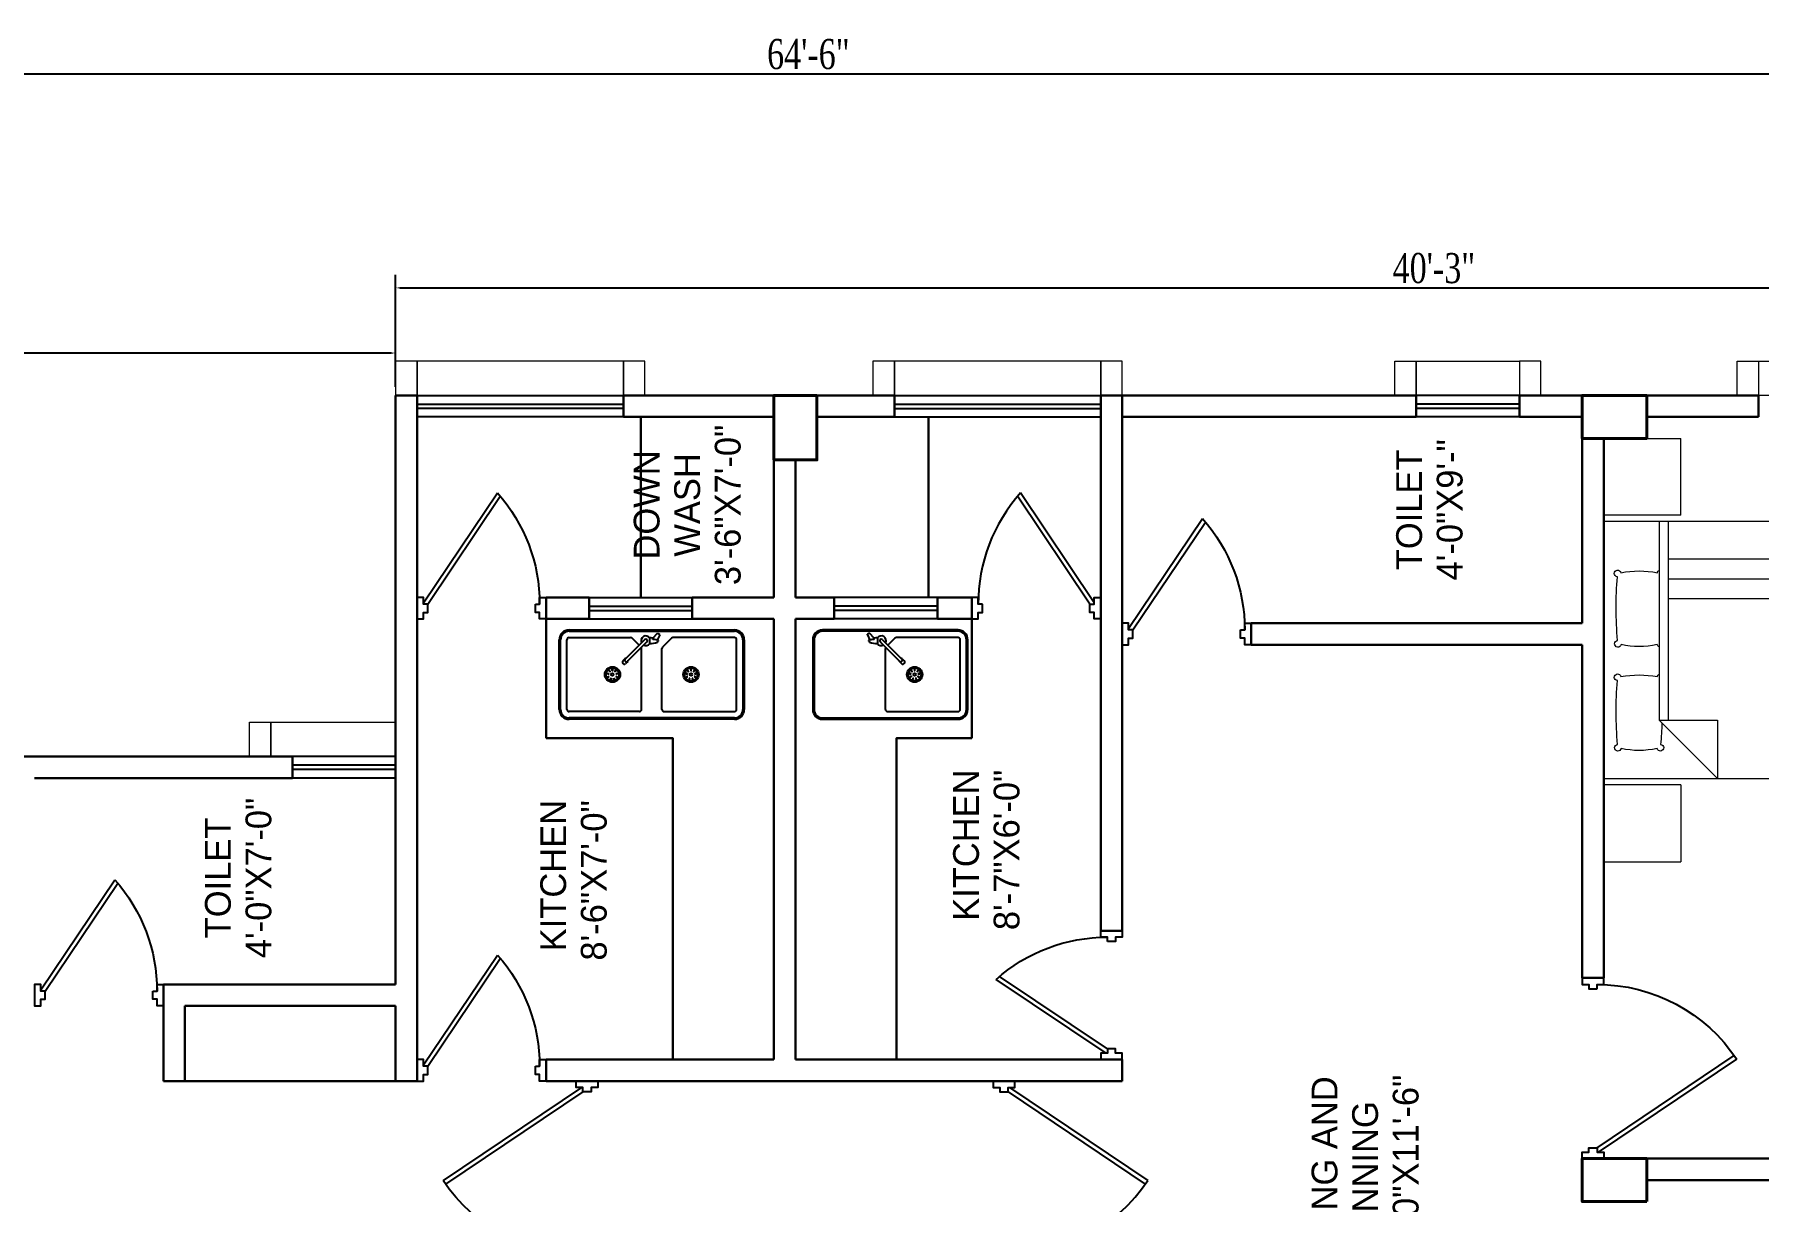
# Model space of a CAD drawing. Header units: inches. Extents: x -54558 to 35158, y -4190 to 41945.
# Drawn here: x -54245.9 to -53844.9, y 1937.3 to 2208.8 of the extents above; entities that cross this region are included whole.
import ezdxf

# ---------------------------------------------------------------- set-up
doc = ezdxf.new("R2010")
doc.units = ezdxf.units.IN
doc.header["$MEASUREMENT"] = 0
doc.layers.get('0').update_dxf_attribs({"true_color": 0xe4c8de})
doc.layers.add('A-ANNO-TEXT', color=7, linetype='Continuous')
doc.layers.add('door', color=34, linetype='Continuous')
for name, color, linetype, lineweight in [('A_WALL', 7, 'Continuous', 30), ('colum', 241, 'Continuous', 40), ('railing', 6, 'Continuous', 5), ('sanshade', 252, 'Continuous', 5), ('Wall-02', 7, 'Continuous', 30), ('windo', 140, 'Continuous', 25)]:
    doc.layers.add(name, color=color, linetype=linetype, lineweight=lineweight)
doc.layers.add('illustr-FURNITURE', color=7, linetype='Continuous', lineweight=0, true_color=0x000000)
doc.styles.add('LOGO', font='times.ttf', dxfattribs={"width": 0.75, "height": 7})
doc.styles.get("Standard").update_dxf_attribs({"font": 'ARIALN.TTF'})
doc.dimstyles.new('STANDARD$0', dxfattribs={"dimtxt": 2, "dimasz": 1, "dimexe": 3, "dimexo": 2, "dimgap": 1, "dimtad": 1, "dimtih": 1, "dimtoh": 1, "dimzin": 3, "dimdsep": 46, "dimlunit": 4, "dimtxsty": 'LOGO', "dimcen": 0.09, "dimdle": 6, "dimclrd": 256, "dimclre": 256, "dimclrt": 7, "dimadec": 0, "dimazin": 1, "dimtm": 1e-09, "dimtfac": 1, "dimtofl": 0, "dimtmove": 0, "dimatfit": 2, "dimfxl": 1, "dimtolj": 1, "dimtzin": 0, "dimlwd": -1, "dimlwe": -1, "dimarcsym": 0})

# ---------------------------------------------------------------- blocks, each defined once
blk = doc.blocks.new('tyer')
at = {"layer": 'sanshade'}
for points in [[(-25800.78782716161, -9018.320017396192), (-25792.78781758533, -9018.320017396192), (-25792.78781758533, -9023.320015936963), (-25800.78782716161, -9023.320015936963)], [(-25800.78782716161, -9018.320017396192), (-25792.78782716161, -9018.320017396192), (-25792.78782716161, -9100.32001739619), (-25800.78782716161, -9100.32001739619)], [(-25800.78782716161, -9095.32001739619), (-25792.78782716161, -9095.32001739619), (-25792.78782716161, -9100.32001739619), (-25800.78782716161, -9100.32001739619)]]:
    blk.add_lwpolyline(points, close=True, dxfattribs=at)
blk = doc.blocks.new('tw4')
at = {"layer": 'sanshade'}
for points in [[(-25480.78781758533, -8923.320015936963), (-25472.78780800904, -8923.320015936963), (-25472.78780800904, -8928.320014477733), (-25480.78781758533, -8928.320014477733)], [(-25480.78781758533, -8928.320015936963), (-25472.78780800904, -8928.320015936963), (-25472.78780800904, -8952.320017396192), (-25480.78781758533, -8952.320017396192)], [(-25480.78781758533, -8957.320015936963), (-25472.78780800904, -8957.320015936963), (-25472.78780800904, -8952.320017396192), (-25480.78781758533, -8952.320017396192)]]:
    blk.add_lwpolyline(points, close=True, dxfattribs=at)
blk = doc.blocks.new('*D588')
for p, q in [((-54161.85222918889, 2126.827934402252), (-54161.85222918889, 2152.846762829591)), ((-54160.85222918889, 2149.846762829591), (-53679.85222918889, 2149.846762829591)), ((-53678.85222918889, 1979.327934402267), (-53678.85222918889, 2152.846762829591))]:
    blk.add_line(p, q)
for points in [[(-54160.85222918889, 2150.013429496258), (-54160.85222918889, 2149.680096162925), (-54161.85222918889, 2149.846762829591)], [(-53679.85222918889, 2150.013429496258), (-53679.85222918889, 2149.680096162925), (-53678.85222918889, 2149.846762829591)]]:
    blk.add_solid(points)
at = {"color": 7, "insert": (-53920.35222918889, 2154.407325194407), "char_height": 7, "attachment_point": 5, "style": 'LOGO'}
blk.add_mtext('\\A1;40\'-3"', dxfattribs=at)
blk = doc.blocks.new('*D570')
for p, q in [((-54452.85222918889, 2042.827934402252), (-54452.85222918889, 2137.683938171278)), ((-54161.85222918889, 2126.827934402245), (-54161.85222918889, 2137.683938171278)), ((-54162.85222918889, 2134.683938171278), (-54451.85222918889, 2134.683938171278))]:
    blk.add_line(p, q)
for points in [[(-54451.85222918889, 2134.850604837945), (-54451.85222918889, 2134.517271504611), (-54452.85222918889, 2134.683938171278)], [(-54162.85222918889, 2134.850604837945), (-54162.85222918889, 2134.517271504611), (-54161.85222918889, 2134.683938171278)]]:
    blk.add_solid(points)
at = {"color": 7, "insert": (-54307.35222918889, 2139.244500536094), "char_height": 7, "attachment_point": 5, "style": 'LOGO'}
blk.add_mtext('\\A1;24\'-3"', dxfattribs=at)
blk = doc.blocks.new('ee')
at = {"layer": 'sanshade'}
for points in [[(-25480.78782716161, -8822.320015936963), (-25472.78781758532, -8822.320015936963), (-25472.78781758532, -8817.320017396192), (-25480.78782716161, -8817.320017396192)], [(-25472.78781758532, -8822.320015936963), (-25480.78781758532, -8822.320015936963), (-25480.78781758532, -8870.320015936963), (-25472.78781758532, -8870.320015936963)], [(-25480.78781758532, -8875.320014477733), (-25472.78780800904, -8875.320014477733), (-25472.78780800904, -8870.320015936963), (-25480.78781758532, -8870.320015936963)]]:
    blk.add_lwpolyline(points, close=True, dxfattribs=at)
blk = doc.blocks.new('ddf')
at = {"layer": 'sanshade'}
for points in [[(-25516.78781758534, -8672.320015936963), (-25508.78780800905, -8672.320015936963), (-25508.78780800905, -8677.320014477733), (-25516.78781758534, -8677.320014477733)], [(-25516.78781758534, -8677.320015936963), (-25508.78780800905, -8677.320015936963), (-25508.78780800905, -8706.320015936963), (-25516.78781758534, -8706.320015936963)]]:
    blk.add_lwpolyline(points, close=True, dxfattribs=at)
blk = doc.blocks.new('*D571')
for p, q in [((-54452.85222918889, 2042.827934402252), (-54452.85222918889, 2202.637990354844)), ((-53678.85222918889, 2042.827934402252), (-53678.85222918889, 2202.637990354844)), ((-54451.85222918889, 2199.637990354844), (-53679.85222918889, 2199.637990354844))]:
    blk.add_line(p, q)
for points in [[(-54451.85222918889, 2199.804657021511), (-54451.85222918889, 2199.471323688178), (-54452.85222918889, 2199.637990354844)], [(-53679.85222918889, 2199.804657021511), (-53679.85222918889, 2199.471323688178), (-53678.85222918889, 2199.637990354844)]]:
    blk.add_solid(points)
at = {"color": 7, "insert": (-54065.85222918889, 2204.19855271966), "char_height": 7, "attachment_point": 5, "style": 'LOGO'}
blk.add_mtext('\\A1;64\'-6"', dxfattribs=at)
blk = doc.blocks.new('jj')
at = {"layer": 'door'}
for p, q in [((11000.82511669495, 10306.38840453475), (11025.92003685569, 10323.24213097073)), ((11001.12975296467, 10305.38840453474), (11026.70471817187, 10322.56452880415))]:
    blk.add_line(p, q, dxfattribs=at)
for points in [[(11000.82511669491, 10331.38840453473), (11000.82511669491, 10332.38840453474), (11002.36511669491, 10332.38840453473), (11002.36511669491, 10333.88840453473), (10997.36511669491, 10333.88840453473), (10997.36511669492, 10332.38840453474), (10998.90511669491, 10332.38840453474), (10998.90511669491, 10331.38840453472)], [(11000.82511669495, 10306.38840453475), (11000.82511669495, 10305.38840453473), (11002.36511669495, 10305.38840453474), (11002.36511669495, 10303.88840453474), (10997.36511669495, 10303.88840453474), (10997.36511669496, 10305.38840453473), (10998.90511669495, 10305.38840453473), (10998.90511669496, 10306.38840453475)]]:
    blk.add_lwpolyline(points, close=True, dxfattribs=at)
blk.add_arc((11000.82511669473, 10293.38840453474), 39, 48.42655750354518, 90, dxfattribs=at)
blk = doc.blocks.new('A$C41DC471C')
at = {"ltscale": 1000}
for p, q in [((45.00001018320472, 409.9999912158382, -685.7122522353743), (805.0000101832047, 409.9999912158382, -685.7122522353743)), ((45.00001018320472, 403.9999912158382, -685.7122522353743), (805.0000101832047, 403.9999912158382, -685.7122522353743)), ((1.018320472212508e-05, 44.99999121583824, -685.7122522353743), (1.018320472212508e-05, 364.9999912158382, -685.7122522353743)), ((6.000010183204722, 44.99999121583824, -685.7122522353743), (6.000010183204722, 364.9999912158382, -685.7122522353743)), ((35.00001018320472, 44.99999121583824, -685.7122522353743), (35.00001018320472, 364.9999912158382, -685.7122522353743)), ((45.00001018320472, 374.9999912158382, -685.7122522353743), (327.7660899752882, 374.9999912158237, -685.7122522353743)), ((392.780609712594, 365.6798662434303, -685.7122522353743), (303.2943515574952, 276.1936080883315, -685.7122522353743)), ((402.680104649211, 355.7803713068279, -685.7122522353743), (313.1938464941122, 266.2941131517146, -685.7122522353743)), ((334.8371577871658, 372.0710590277013, -685.7122522353743), (367.0044801420081, 339.9037366728589, -685.7122522353743)), ((378.258687129397, 44.99999121585279, -685.7122522353743), (378.258687129397, 324.507394061744, -685.7122522353743)), ((414.3056006289189, 373.2984426620824, -685.7122522353743), (414.3056006289189, 348.0511803461704, -685.7122522353743)), ((429.5869595439945, 372.8976177416625, -685.7122522353743), (451.2142334195742, 395.6345964830252, -685.7122522353743)), ((429.5869595439945, 366.5798854099121, -685.7122522353743), (429.5869595439945, 372.8976177416625, -685.7122522353743)), ((461.4083663863785, 387.8780602650659, -685.7122522353743), (449.6108038033635, 363.7912416415784, -685.7122522353743)), ((451.2142334195742, 395.6345964830252, -685.7122522353743), (460.9371460377952, 390.1464269210701, -685.7122522353743)), ((461.4083663863785, 387.8780602650659, -685.7122522353743), (460.9371460377952, 390.1464269210701, -685.7122522353743)), ((471.7413332370124, 44.99999121585279, -685.7122522353743), (471.7413332370124, 324.507394061744, -685.7122522353743)), ((515.1628625792437, 372.0710590277013, -685.7122522353743), (474.6702654251494, 331.578461873607, -685.7122522353743)), ((805.0000101832047, 374.9999912158382, -685.7122522353743), (522.2339303911212, 374.9999912158237, -685.7122522353743)), ((815.0000101832047, 44.99999121583824, -685.7122522353743), (815.0000101832047, 364.9999912158382, -685.7122522353743)), ((844.0000101832047, 364.9999912158382, -685.7122522353743), (844.0000101832047, 44.99999121585279, -685.7122522353743)), ((850.0000101832047, 364.9999912158382, -685.7122522353743), (850.0000101832047, 44.99999121585279, -685.7122522353743)), ((301.8801379951547, 277.6078216507158, -685.7122522353743), (292.3290651705975, 268.0567488261586, -685.7122522353743)), ((314.6080600564819, 264.8798995893449, -685.7122522353743), (305.0569872319538, 255.3288267648022, -685.7122522353743)), ((368.258687129397, 34.99999121585279, -685.7122522353743), (45.00001018320472, 34.99999121583824, -685.7122522353743)), ((805.0000101832047, 5.999991215838236, -685.7122522353743), (45.00001018320472, 5.999991215838236, -685.7122522353743)), ((481.7413332370124, 34.99999121585279, -685.7122522353743), (805.0000101832047, 34.99999121583824, -685.7122522353743)), ((805.0000101832047, -8.784161764197052e-06, -685.7122522353743), (45.00001018320472, -8.784161764197052e-06, -685.7122522353743))]:
    blk.add_line(p, q, dxfattribs=at)
for centre, radius in [((244.4890801065267, 205.4484055892535, -685.7122522353743), 35.56336663711409), ((605.5109402598828, 205.4484055892535, -685.7122522353743), 35.56336663711409), ((244.4890801065267, 205.4484055892535, -685.7122522353743), 29.56336663711409), ((244.4890801065267, 205.4484055892535, -685.7122522353743), 5.563366637114086), ((605.5109402598828, 205.4484055892535, -685.7122522353743), 29.56336663711409), ((605.5109402598828, 205.4484055892535, -685.7122522353743), 5.563366637114086)]:
    blk.add_circle(centre, radius, dxfattribs=at)
for centre, radius, start, end in [((45.00001018320472, 364.9999912158382, -685.7122522353743), 45, 90, 180), ((45.00001018320472, 364.9999912158382, -685.7122522353743), 39, 90, 180), ((805.0000101832047, 364.9999912158382, -685.7122522353743), 45, 0, 90), ((805.0000101832047, 364.9999912158382, -685.7122522353743), 39, 0, 90), ((45.00001018320472, 364.9999912158382, -685.7122522353743), 10, 90, 180), ((327.7660899752882, 364.9999912158237, -685.7122522353743), 10, 45.00000000014739, 90), ((397.7303571809098, 360.7301187751291, -685.7122522353743), 22, 35.2593875705421, 206.4469954653417), ((368.258687129397, 324.507394061744, -685.7122522353743), 10, 0, 32.13654448919488), ((397.7303571809098, 360.7301187751291, -685.7122522353743), 22, 243.5530045348914, 324.7406124294579), ((397.7303571808952, 360.7301187751291, -685.7122522353743), 7, 314.9999999998526, 134.9999999998526), ((416.5519699893703, 271.7476873083215, -685.7122522353743), 101.6861854156568, 82.63508051897024, 91.26583521667234), ((416.5519699893703, 449.7125502419367, -685.7122522353743), 101.6861854156568, 268.7341647833277, 290.3736139319537), ((425.6422792079466, 264.970241175557, -685.7122522353743), 101.6861854156568, 76.3664786645193, 87.77678492704831), ((416.5519699893703, 271.7476873083215, -685.7122522353743), 101.6861854156568, 69.50827417069114, 70.00031327428019), ((431.1884483475951, 361.0184703321574, -685.7122522353743), 21.79762503578735, 342.2898881588716, 15.92547475225818), ((416.5519699893703, 449.7125502419367, -685.7122522353743), 98.68618541565682, 291.52665860103, 293.5112119149089), ((416.5519699893703, 271.7476873083215, -685.7122522353743), 98.68618541565682, 66.46600736283928, 68.42410831138933), ((431.1884483475951, 361.0184703321574, -685.7122522353743), 24.79762503578735, 355.8388159562159, 2.789953400444378), ((481.7413332370124, 324.507394061744, -685.7122522353743), 10, 135, 180), ((522.2339303911212, 364.9999912158237, -685.7122522353743), 10, 90, 134.9999999998529), ((805.0000101832047, 364.9999912158382, -685.7122522353743), 10, 7.016709298534877e-15, 90), ((298.6930262012684, 261.6927877954731, -685.7122522353743), 9, 134.9999999998526, 314.9999999998526), ((309.539431186211, 272.5391927804158, -685.7122522353743), 9.184539771354661, 146.5049247597537, 303.4950752402462), ((306.948766865411, 269.9485284596012, -685.7122522353743), 9.184539771354661, 94.6541345433259, 123.4950752402462), ((306.948766865411, 269.9485284596012, -685.7122522353743), 9.184539771354661, 326.5049247602739, 355.3458654566741), ((45.00001018320472, 44.99999121583824, -685.7122522353743), 45, 180, 270), ((45.00001018320472, 44.99999121583824, -685.7122522353743), 39, 180, 270), ((45.00001018320472, 44.99999121583824, -685.7122522353743), 10, 180, 270), ((368.258687129397, 44.99999121585279, -685.7122522353743), 10, 270, 0), ((481.7413332370124, 44.99999121585279, -685.7122522353743), 10, 180, 270), ((805.0000101832047, 44.99999121585279, -685.7122522353743), 45, 270, 0), ((805.0000101832047, 44.99999121585279, -685.7122522353743), 39, 270, 0), ((805.0000101832047, 44.99999121583824, -685.7122522353743), 10, 270, 7.016709298534877e-15)]:
    blk.add_arc(centre, radius, start, end, dxfattribs=at)
for centre, major_axis, ratio in [((223.5328953354256, 209.0539438965789, -685.7122522353743), (-3.987093029772791, 0.6869979966890426), 0.1970437884042378), ((230.753306563849, 221.6807840911933, -685.7122522353743), (-2.61269665951583, 3.089124996017397), 0.1970437884012109), ((244.4008388890143, 226.7123139819596, -685.7122522353743), (-0.01579048536634025, 4.045816077894412), 0.1970437884046693)]:
    blk.add_ellipse(centre, major_axis=major_axis, ratio=ratio, dxfattribs=at)
for centre, major_axis, ratio, start_param, end_param in [((226.1181158634499, 194.7400322568719, -685.7122522353743), (3.49588425980777, 2.036583000416107), 0.197043788403838, 3.141592653589206, 9.424777960768793), ((237.2993147313318, 185.4366875096894, -685.7122522353743), (1.368912392268816, 3.807224177513925), 0.1970437884051784, 3.141592653594917, 9.424777960774502), ((251.8446847236119, 185.497048057412, -685.7122522353743), (-1.398588797404391, 3.796422849387327), 0.1970437884039192, 1.570796326794795, 7.853981633974382), ((258.089660260528, 221.7942248137551, -685.7122522353743), (2.588504232383761, 3.109424852693083), 0.1970437884035989, -1.57079632679487, 4.712388980384716), ((262.9482855671158, 194.8928705289291, -685.7122522353743), (-3.511674745186953, 2.009233077483801), 0.1970437884049509, 1.570796326794786, 7.853981633974373), ((265.4146190243846, 209.2277451668633, -685.7122522353743), (3.98160905177332, 0.7180991815115138), 0.1970437884019371, 4.712388980384613, 10.9955742875642)]:
    blk.add_ellipse(centre, major_axis=major_axis, ratio=ratio, start_param=start_param, end_param=end_param, dxfattribs=at)
at = {"ltscale": 1000, "extrusion": (0, 0, -1)}
for centre, major_axis, ratio, start_param, end_param in [((584.5854013420249, 209.2277451668633, -685.7122522353743), (-3.98160905177332, 0.7180991815115138), 0.1970437884019371, 4.712388980384613, 10.9955742875642), ((587.0517347992936, 194.8928705289291, -685.7122522353743), (3.511674745186953, 2.009233077483801), 0.1970437884049509, 1.570796326794786, 7.853981633974373), ((591.9103601058814, 221.7942248137551, -685.7122522353743), (-2.588504232383761, 3.109424852693083), 0.1970437884035989, -1.57079632679487, 4.712388980384716), ((598.1553356427976, 185.497048057412, -685.7122522353743), (1.398588797404391, 3.796422849387327), 0.1970437884039192, 1.570796326794795, 7.853981633974382), ((612.7007056350776, 185.4366875096894, -685.7122522353743), (-1.368912392268816, 3.807224177513925), 0.1970437884051784, 3.141592653594917, 9.424777960774502), ((623.8819045029595, 194.7400322568719, -685.7122522353743), (-3.49588425980777, 2.036583000416107), 0.197043788403838, 3.141592653589206, 9.424777960768793)]:
    blk.add_ellipse(centre, major_axis=major_axis, ratio=ratio, start_param=start_param, end_param=end_param, dxfattribs=at)
for centre, major_axis, ratio in [((605.5991814773952, 226.7123139819596, -685.7122522353743), (0.01579048536634025, 4.045816077894412), 0.1970437884046693), ((619.2467138025604, 221.6807840911933, -685.7122522353743), (2.61269665951583, 3.089124996017397), 0.1970437884012109), ((626.4671250309839, 209.0539438965789, -685.7122522353743), (3.987093029772791, 0.6869979966890426), 0.1970437884042378)]:
    blk.add_ellipse(centre, major_axis=major_axis, ratio=ratio, dxfattribs=at)
blk = doc.blocks.new('efre')
at = {"layer": 'door'}
for p, q in [((10922.86511669493, 10339.42840453473), (10901.43714570654, 10307.52250982338)), ((10923.86511669494, 10339.12376826501), (10902.26258094829, 10306.95794951324))]:
    blk.add_line(p, q, dxfattribs=at)
for points in [[(10885.86511669495, 10339.42840453473), (10884.86511669494, 10339.42840453473), (10884.86511669495, 10337.88840453473), (10883.36511669495, 10337.88840453473), (10883.36511669494, 10342.88840453473), (10884.86511669494, 10342.88840453473), (10884.86511669494, 10341.34840453473), (10885.86511669496, 10341.34840453473)], [(10922.86511669493, 10339.42840453473), (10923.86511669495, 10339.42840453473), (10923.86511669494, 10337.88840453473), (10925.36511669494, 10337.88840453473), (10925.36511669494, 10342.88840453473), (10923.86511669495, 10342.88840453473), (10923.86511669495, 10341.34840453473), (10922.86511669493, 10341.34840453473)]]:
    blk.add_lwpolyline(points, close=True, dxfattribs=at)
blk.add_arc((10923.86511669494, 10339.42840453491), 39, 180, 236.3642482135681, dxfattribs=at)
blk = doc.blocks.new('ref')
at = {"layer": 'illustr-FURNITURE', "color": 1}
for p, q in [((10741.36511669494, 10194.32534287029), (10741.36511669494, 10176.37339388561)), ((10741.36511669494, 10194.32534287029), (10759.22032870437, 10194.32534287029)), ((10759.22032870437, 10176.37339388561), (10759.22032870437, 10194.32534287029)), ((10759.26869719198, 10194.27697438266), (10759.22032870437, 10194.27710505543)), ((10760.72081472237, 10194.29727060972), (10820.4708147223, 10194.29727060972)), ((10760.72081472237, 10110.02710505553), (10760.72081472237, 10194.29727060972)), ((10820.4708147223, 10194.29727060972), (10820.4708147223, 10110.02710505553)), ((10821.9229322527, 10194.27697438266), (10821.97130074031, 10194.27710505543)), ((10821.97130074031, 10176.37339388561), (10821.97130074031, 10194.32534287029)), ((10839.82651274973, 10194.32534287029), (10821.97130074031, 10194.32534287029)), ((10839.82651274973, 10194.32534287029), (10839.82651274973, 10176.37339388561)), ((10760.72081472237, 10181.40664560973), (10806.86405284081, 10181.40664560973)), ((10820.4708147223, 10167.79987477641), (10806.86405284081, 10181.40664560973)), ((10806.86405284081, 10181.40664560973), (10806.86405284081, 10167.79987477641)), ((10806.86405284081, 10179.25820810973), (10760.72081472237, 10179.25820810973)), ((10769.48088952289, 10110.02710505553), (10769.48088952289, 10179.25820810973)), ((10774.06422285622, 10110.02710505553), (10774.06422285622, 10179.25820810973)), ((10778.64755618955, 10110.02710505553), (10778.64755618955, 10179.25820810973)), ((10759.22032870437, 10176.37339388561), (10741.36511669494, 10176.37339388561)), ((10821.97130074031, 10176.37339388561), (10839.82651274973, 10176.37339388561)), ((10806.86405284081, 10167.79987477641), (10820.4708147223, 10167.79987477641)), ((10820.4708147223, 10141.48152587317), (10760.72081472237, 10141.48152587317)), ((10820.4708147223, 10136.89819253984), (10760.72081472237, 10136.89819253984)), ((10820.4708147223, 10132.31485920651), (10760.72081472237, 10132.31485920651)), ((10820.4708147223, 10110.02710505553), (10760.72081472237, 10110.02710505553))]:
    blk.add_line(p, q, dxfattribs=at)
for centre, radius, start, end in [((10772.75151859545, 10191.06337419569), 0.7763822805465598, 4.821252088131331, 258.2519485539631), ((10794.87653446897, 10186.06565246901), 22.68245026140364, 169.2325657103223, 190.7674342896777), ((10780.60254295513, 10102.60079907294), 88.81027970255136, 84.9916886733952, 94.57081053036023), ((10789.12881700167, 10191.0008467637), 0.7763822805465598, 283.7420504377481, 174.7412471150901), ((10770.58235254304, 10186.06565246901), 19.19185990574693, 347.4169425406465, 12.58305745935357), ((10796.92726821894, 10191.06337419569), 0.7763822805465598, 4.821252088131331, 258.2519485539631), ((10819.05228409247, 10186.06565246901), 22.68245026140364, 169.2325657103223, 190.7674342896777), ((10804.77829257863, 10102.60079907294), 88.81027970255136, 84.9916886733952, 94.57081053036023), ((10813.30456662517, 10191.0008467637), 0.7763822805465598, 283.7420504377481, 174.7412471150901), ((10794.75810216653, 10186.06565246901), 19.19185990574693, 347.4169425406465, 12.58305745935357), ((10772.75151859545, 10181.06793074232), 0.7763822805465598, 101.7480514460368, 154.1336557152665), ((10789.12881700167, 10181.13045817432), 0.7763822805465598, 20.83858321375999, 76.25794956225191), ((10796.92726821894, 10181.06793074232), 0.7763822805465598, 101.7480514460368, 154.1336557152665), ((10813.30456662517, 10181.13045817432), 0.7763822805465598, 185.2587528849099, 76.25794956225191), ((10804.77829257863, 10269.53050586508), 88.81027970255136, 271.7616630059076, 275.0083113266048)]:
    blk.add_arc(centre, radius, start, end, dxfattribs=at)

msp = doc.modelspace()

# ---------------------------------------------------------------- linework, layer by layer
at = {"ltscale": 1000}
for p, q in [((-54031.04373680276, 2070.272464471011), (-54062.54495855434, 2070.272464471011)), ((-54031.04373680276, 2069.968714471011), (-54062.54495855434, 2069.968714471011)), ((-54052.12440983549, 2069.152541716627), (-54052.10055430534, 2069.267377778589)), ((-54051.60833185405, 2069.545216362661), (-54052.10055430534, 2069.267377778589)), ((-54050.5134511141, 2068.394156813883), (-54051.60833185405, 2069.545216362661)), ((-54064.82308355433, 2067.994339471014), (-54064.82308355433, 2051.79433947106)), ((-54064.51933355433, 2067.994339471014), (-54064.51933355433, 2051.79433947106)), ((-54052.12440983549, 2069.152541716627), (-54051.52715822973, 2067.933146523821)), ((-54050.5134511141, 2068.074321614593), (-54050.5134511141, 2068.394156813883)), ((-54049.73983231902, 2068.41444857548), (-54049.73983231902, 2067.136305920743)), ((-54049.15129158505, 2067.52759621312), (-54044.62104976596, 2062.997354394036)), ((-54048.65012965389, 2068.02875814429), (-54044.1198878348, 2063.498516325199)), ((-54047.91495732312, 2051.79433947106), (-54047.91495732312, 2065.944401740097)), ((-54045.71674240017, 2068.352312278992), (-54047.34521309438, 2066.723841584782)), ((-54031.04373680276, 2068.500589471012), (-54045.3587695922, 2068.500589471012)), ((-54030.53748680276, 2051.79433947106), (-54030.53748680276, 2067.994339471014)), ((-54029.06936180277, 2051.79433947106), (-54029.06936180277, 2067.994339471014)), ((-54028.76561180277, 2051.79433947106), (-54028.76561180277, 2067.994339471014)), ((-54044.69264432756, 2062.92575983244), (-54044.20912126582, 2062.442236770701)), ((-54044.0482932732, 2063.570110886794), (-54043.56477021147, 2063.086587825055)), ((-54062.54495855434, 2049.819964471069), (-54031.04373680276, 2049.819964471069)), ((-54062.54495855434, 2049.51621447107), (-54031.04373680276, 2049.51621447107)), ((-54047.40870732312, 2051.288089471062), (-54031.04373680276, 2051.288089471062))]:
    msp.add_line(p, q, dxfattribs=at)
for radius in [1.800395435998726, 1.496645435999599, 0.2816454360030911]:
    msp.add_circle((-54041.1428709676, 2059.917040448694), radius, dxfattribs=at)
for centre, radius, start, end in [((-54062.54495855434, 2067.994339471014), 2.278124999993452, 90, 180), ((-54062.54495855434, 2067.994339471014), 1.974374999994325, 90, 180), ((-54031.04373680276, 2067.994339471014), 2.278124999993452, 0, 90), ((-54031.04373680276, 2067.994339471014), 1.974374999994325, 0, 90), ((-54050.59452648478, 2067.792774976282), 1.255379767433126, 177.210046598938, 184.1611840431503), ((-54049.8535547679, 2063.273441585712), 4.995988136653266, 111.5758916889985, 113.5339926376251), ((-54049.8535547679, 2072.282912771698), 4.995988136653266, 246.4887880855566, 248.4733413993588), ((-54050.59452648478, 2067.792774976282), 1.103504767433563, 164.0745252479114, 197.7101118402402), ((-54049.8535547679, 2063.273441585712), 5.14786313665283, 109.9996867261467, 110.4917258288091), ((-54049.8535547679, 2072.282912771698), 5.14786313665283, 249.6263860680832, 271.2658352170938), ((-54050.31375167209, 2062.93033337524), 5.14786313665283, 92.22321507253108, 103.6335213346218), ((-54049.8535547679, 2063.273441585712), 5.14786313665283, 88.73416478290625, 97.36491948101613), ((-54048.90071061947, 2067.778177178705), 1.113749999996799, 333.5530045354059, 144.740612430379), ((-54048.90071061947, 2067.778177178705), 1.113749999996799, 215.259387569621, 296.446995464595), ((-54048.90071061947, 2067.778177178705), 0.3543749999989814, 45.00000000000023, 225.0000000000002), ((-54047.40870732312, 2065.944401740097), 0.5062499999985448, 147.8634555113244, 180), ((-54045.3587695922, 2067.994339471014), 0.5062499999985448, 90, 134.9999999999998), ((-54031.04373680276, 2067.994339471014), 0.5062499999985448, 0, 90), ((-54044.30489260976, 2063.182359168997), 0.4649673259234932, 184.6541345437405, 213.4950752397286), ((-54044.436044991, 2063.313511550237), 0.4649673259234932, 236.5049247602748, 33.49507523972858), ((-54044.30489260976, 2063.182359168997), 0.4649673259234932, 56.50492476027483, 85.3458654562587), ((-54043.88694573864, 2062.764412297875), 0.4556249999986903, 225.0000000000002, 45.00000000000023), ((-54062.54495855434, 2051.79433947106), 2.278124999993452, 180, 270), ((-54062.54495855434, 2051.79433947106), 1.974374999994325, 180, 270), ((-54047.40870732312, 2051.79433947106), 0.5062499999985448, 180, 270), ((-54031.04373680276, 2051.79433947106), 0.5062499999985448, 270, 0), ((-54031.04373680276, 2051.79433947106), 2.278124999993452, 270, 0), ((-54031.04373680276, 2051.79433947106), 1.974374999994325, 270, 0)]:
    msp.add_arc(centre, radius, start, end, dxfattribs=at)
at = {"ltscale": 1000, "extrusion": (0, 0, -1)}
for centre, major_axis, ratio, start_param, end_param in [((-54041.13840375597, 2060.993525811071), (-0.0007993933257621715, -0.2048194389426327), 0.1970437884032457, 3.141592653480679, 9.424777960660265), ((-54042.20222637532, 2060.108369514812), (-0.2015689582459596, 0.03635377106301575), 0.1970437884007082, 1.570796326790909, 7.853981633970495), ((-54042.07736824404, 2059.382666486264), (-0.1777785339745417, -0.101717424548075), 0.1970437884039333, -1.570796326788233, 4.712388980391353), ((-54041.8314003379, 2060.744547546929), (-0.1310430267640998, 0.1574146331658322), 0.1970437884010649, 1.570796326800289, 7.853981633979876), ((-54041.51524845134, 2058.907002973647), (-0.07080355787061371, -0.1921939067497292), 0.1970437883975108, 4.71238898037776, 10.99557428755735), ((-54040.77888909548, 2058.903947220919), (-0.06930118985572227, 0.1927407239864353), 0.1970437884033706, 1.570796326795429, 7.853981633975016), ((-54040.447497432, 2060.738804610352), (-0.1322677683911102, -0.1563869529205561), 0.1970437883949993, 3.141592653471479, 9.424777960651065), ((-54040.2128409028, 2059.374929048739), (-0.1769791406548711, 0.1031020143904402), 0.1970437884065993, 1.570796326803867, 7.853981633983453), ((-54040.08196411357, 2060.0995708255), (-0.20184658463294, -0.03477927357872881), 0.1970437883998938, 3.141592653484947, 9.424777960664533)]:
    msp.add_ellipse(centre, major_axis=major_axis, ratio=ratio, start_param=start_param, end_param=end_param, dxfattribs=at)
at = {"layer": 'A_WALL', "color": 150, "ltscale": 0.25}
for p, q in [((-54104.80536624308, 2119.827934402252), (-54104.80536624308, 2077.827934402252)), ((-54037.8990921347, 2119.827934402252), (-54037.8990921347, 2077.827934402252))]:
    msp.add_line(p, q, dxfattribs=at)
at = {"layer": 'A_WALL', "ltscale": 0.25}
for p, q in [((-54116.85222918889, 2077.827934402252), (-54126.85222918889, 2077.827934402252)), ((-54116.85222918889, 2072.827934402252), (-54116.85222918889, 2077.827934402252)), ((-54092.85222918889, 2072.827934402252), (-54092.85222918889, 2077.827934402252)), ((-54059.83428294239, 2072.827934402252), (-54059.83428294239, 2077.827934402252)), ((-54035.83428294239, 2072.827934402252), (-54035.83428294239, 2077.827934402252)), ((-54035.83428294239, 2077.827934402252), (-54027.85222918888, 2077.827934402267)), ((-54116.85222918889, 2072.827934402252), (-54126.85222918889, 2072.827934402252)), ((-54035.83428294239, 2072.827934402252), (-54027.85222918889, 2072.827934402259))]:
    msp.add_line(p, q, dxfattribs=at)
msp.add_lwpolyline([(-53924.4511425293, 2119.827934402259), (-53924.4511425293, 2124.827934402259), (-53992.85222918889, 2124.827934402259), (-53992.85222918889, 2119.827934402259)], close=True, dxfattribs=at)
at = {"layer": 'colum'}
for points in [[(-54063.85222918889, 2124.827934402259), (-54073.85222918889, 2124.827934402259), (-54073.85222918889, 2109.827934402259), (-54063.85222918889, 2109.827934402259)], [(-53870.85222918889, 2124.827934402267), (-53870.85222918889, 2114.827934402267), (-53885.85222918889, 2114.827934402267), (-53885.85222918889, 2124.827934402267)], [(-53870.85222918889, 1937.327934402267), (-53870.85222918889, 1947.327934402267), (-53885.85222918889, 1947.327934402267), (-53885.85222918889, 1937.327934402267)]]:
    msp.add_lwpolyline(points, close=True, dxfattribs=at)
at = {"layer": 'Wall-02'}
for p, q in [((-54161.85222918889, 2124.827934402252), (-54156.85222918889, 2124.827934402259)), ((-54161.85222918889, 2124.827934402259), (-54161.85222918889, 1987.827934402252)), ((-54156.85222918889, 2124.827934402252), (-54156.85222918889, 1965.327934402259)), ((-54108.85222918889, 2124.827934402259), (-54073.85222918889, 2124.827934402259)), ((-54108.85222918889, 2124.827934402252), (-54108.85222918889, 2119.827934402252)), ((-54045.85222918889, 2124.827934402259), (-54063.85222918889, 2124.827934402259)), ((-54045.85222918889, 2124.827934402259), (-54045.85222918889, 2119.827934402252)), ((-53997.85222918889, 2124.827934402259), (-53992.85222918889, 2124.827934402259)), ((-53997.85222918889, 2124.827934402259), (-53997.85222918889, 2000.327934402259)), ((-53992.85222918889, 2124.827934402252), (-53992.85222918889, 2000.327934402259)), ((-53900.4511425293, 2124.827934402252), (-53900.4511425293, 2119.827934402259)), ((-53885.85222918889, 2124.827934402267), (-53900.4511425293, 2124.827934402252)), ((-53870.85222918889, 2124.827934402267), (-53844.85222918889, 2124.827934402252)), ((-53844.85222918889, 2119.827934402252), (-53844.85222918889, 2124.827934402252)), ((-54108.85222918889, 2119.827934402252), (-54073.85222918889, 2119.827934402252)), ((-54063.85222918889, 2119.827934402252), (-54045.85222918889, 2119.827934402252)), ((-53900.4511425293, 2119.827934402259), (-53885.85222918889, 2119.827934402267)), ((-53870.85222918889, 2119.827934402259), (-53844.85222918889, 2119.827934402259)), ((-54073.85222918889, 2077.827934402252), (-54073.85222918889, 2109.827934402259)), ((-54068.85222918889, 2077.827934402252), (-54068.85222918889, 2109.827934402259)), ((-54126.85222918889, 2077.827934402252), (-54126.85222918889, 2072.827934402252)), ((-54092.85222918889, 2077.827934402252), (-54073.85222918889, 2077.827934402252)), ((-54059.83428294239, 2077.827934402252), (-54068.85222918889, 2077.827934402252)), ((-54027.85222918888, 2077.827934402267), (-54027.85222918888, 2072.827934402267)), ((-54092.85222918889, 2072.827934402252), (-54073.85222918889, 2072.827934402252)), ((-54073.85222918889, 1970.327934402259), (-54073.85222918889, 2072.827934402252)), ((-54068.85222918889, 1970.327934402259), (-54068.85222918889, 2072.827934402252)), ((-54059.83428294239, 2072.827934402252), (-54068.85222918889, 2072.827934402252)), ((-53962.85222918889, 2071.827934402252), (-53885.85222918889, 2071.827934402267)), ((-53962.85222918889, 2071.827934402252), (-53962.85222918889, 2066.827934402252)), ((-53962.85222918889, 2066.827934402252), (-53885.85222918889, 2066.827934402267)), ((-54288.35222918889, 2040.827934402245), (-54185.85222918889, 2040.827934402252)), ((-54185.85222918889, 2040.827934402252), (-54185.85222918889, 2035.827934402259)), ((-54245.85222918889, 2035.827934402252), (-54185.85222918889, 2035.827934402252)), ((-53992.85222918889, 2000.327934402259), (-53997.85222918889, 2000.327934402259)), ((-54215.85222918889, 1987.827934402252), (-54161.85222918889, 1987.827934402252)), ((-54215.85222918889, 1987.827934402252), (-54215.85222918889, 1965.327934402267)), ((-54210.85222918889, 1982.827934402252), (-54161.85222918889, 1982.827934402252)), ((-54210.85222918889, 1982.827934402252), (-54210.85222918889, 1965.327934402259)), ((-54161.85222918889, 1982.827934402259), (-54161.85222918889, 1965.327934402259)), ((-54073.85222918889, 1970.327934402259), (-54126.85222918889, 1970.327934402259)), ((-54126.85222918889, 1970.327934402259), (-54126.85222918889, 1965.327934402259)), ((-53992.85222918889, 1970.327934402259), (-54068.85222918889, 1970.327934402259)), ((-53992.85222918889, 1970.327934402259), (-53992.85222918889, 1965.327934402259)), ((-54161.85222918889, 1965.327934402259), (-54215.85222918889, 1965.327934402259)), ((-54156.85222918889, 1965.327934402259), (-54161.85222918889, 1965.327934402259)), ((-53992.85222918889, 1965.327934402259), (-54126.85222918889, 1965.327934402259)), ((-53746.85222918889, 1947.327934402267), (-53870.85222918889, 1947.327934402267)), ((-53746.85222918889, 1942.327934402267), (-53870.85222918889, 1942.327934402267))]:
    msp.add_line(p, q, dxfattribs=at)
at = {"layer": 'Wall-02', "color": 241, "true_color": 0xf7abae}
for p, q in [((-54126.85222918889, 2072.827934402252), (-54126.85222918889, 2045.077934402259)), ((-54027.85222918889, 2072.827934402252), (-54027.85222918889, 2045.077934402252))]:
    msp.add_line(p, q, dxfattribs=at)
at = {"layer": 'Wall-02'}
for points in [[(-53885.85222918889, 2114.827934402267), (-53885.85222918889, 2071.827934402267)], [(-53885.85222918889, 2004.327934402267), (-53885.85222918889, 1989.327934402267), (-53880.85222918889, 1989.327934402259), (-53880.85222918889, 2114.827934402267)], [(-53885.85222918889, 2066.827934402267), (-53885.85222918889, 2004.327934402267)]]:
    msp.add_lwpolyline(points, dxfattribs=at)
at = {"layer": 'Wall-02', "color": 241, "true_color": 0xf7abae}
for points in [[(-54097.35222918889, 1970.327934402259), (-54097.35222918887, 2045.077934402259), (-54126.85222918889, 2045.077934402259)], [(-54045.35222918889, 1970.327934402259), (-54045.35222918891, 2045.077934402259), (-54027.85222918889, 2045.077934402259)]]:
    msp.add_lwpolyline(points, dxfattribs=at)
at = {"layer": 'windo'}
for p, q in [((-54156.85222918889, 2124.827934402252), (-54108.85222918889, 2124.827934402259)), ((-54156.85222918889, 2122.827934402252), (-54108.85222918889, 2122.827934402259)), ((-54108.85222918889, 2121.827934402252), (-54156.85222918889, 2121.827934402252)), ((-54045.85222918889, 2124.827934402259), (-53997.85222918889, 2124.827934402259)), ((-54045.85222918889, 2122.827934402259), (-53997.85222918889, 2122.827934402259)), ((-54045.85222918889, 2121.827934402252), (-53997.85222918889, 2121.827934402259)), ((-53900.4511425293, 2124.827934402252), (-53924.4511425293, 2124.827934402252)), ((-53900.4511425293, 2122.827934402252), (-53924.4511425293, 2122.827934402252)), ((-53900.4511425293, 2121.827934402259), (-53924.4511425293, 2121.827934402259)), ((-54108.85222918889, 2119.827934402252), (-54156.85222918889, 2119.827934402252)), ((-54045.85222918889, 2119.827934402252), (-53997.85222918889, 2119.827934402259)), ((-53900.4511425293, 2119.827934402259), (-53924.4511425293, 2119.827934402259)), ((-54116.85222918889, 2077.827934402252), (-54092.85222918889, 2077.827934402252)), ((-54035.83428294239, 2077.827934402252), (-54059.83428294239, 2077.827934402252)), ((-54116.85222918889, 2075.827934402252), (-54092.85222918889, 2075.827934402252)), ((-54116.85222918889, 2074.827934402252), (-54092.85222918889, 2074.827934402252)), ((-54035.83428294239, 2075.827934402252), (-54059.83428294239, 2075.827934402252)), ((-54035.83428294239, 2074.827934402252), (-54059.83428294239, 2074.827934402252)), ((-54116.85222918889, 2072.827934402252), (-54092.85222918889, 2072.827934402252)), ((-54035.83428294239, 2072.827934402252), (-54059.83428294239, 2072.827934402252)), ((-54161.85222918889, 2040.827934402245), (-54185.85222918889, 2040.827934402252)), ((-54161.85222918889, 2038.827934402245), (-54185.85222918889, 2038.827934402252)), ((-54161.85222918889, 2037.827934402259), (-54185.85222918889, 2037.827934402259)), ((-54161.85222918889, 2035.827934402259), (-54185.85222918889, 2035.827934402259))]:
    msp.add_line(p, q, dxfattribs=at)

# ---------------------------------------------------------------- block references
at = {"rotation": 90}
for p in [(-62979.17224658508, 27605.61575198758), (-62868.17224512585, 27605.61575198758)]:
    msp.add_blockref('ee', p, dxfattribs=at)
at = {"xscale": 0.05062500000349246, "yscale": 0.05062500000349246, "zscale": 0.050625}
msp.add_blockref('A$C41DC471C', (-54123.79442173637, 2049.51621491577, 34.71418276941583), dxfattribs=at)
at = {"layer": 'A_WALL', "xscale": -1}
for name, p, rotation in [('ref', (-43686.55495857917, 12856.19305109721), 90), ('jj', (-64460.74063372363, -8924.537182292654), 270), ('jj', (-64296.74063372363, -8930.537182292654), 270), ('jj', (-64549.74063372213, -9014.537182292654), 270), ('jj', (-64460.74063372363, -9032.037182292646), 270), ('efre', (-43542.96382465415, 12872.6930510972), 90), ('efre', (-64457.74063372512, -8960.037182292675), 270)]:
    msp.add_blockref(name, p, dxfattribs=dict(at, rotation=rotation))
at = {"layer": 'A_WALL', "rotation": 90}
for name, p in [('jj', (-43693.96382465416, -8924.53718229266)), ('efre', (-43679.96382465416, -8960.03718229269))]:
    msp.add_blockref(name, p, dxfattribs=at)
at = {"layer": 'A_WALL', "xscale": -1}
msp.add_blockref('jj', (-42995.48711249395, -8333.560470132485), dxfattribs=at)
at = {"layer": 'colum', "rotation": 90}
msp.add_blockref('tw4', (-62852.77115992549, 27605.61575198759), dxfattribs=at)
at = {"layer": 'railing', "rotation": 90}
msp.add_blockref('tyer', (-62868.17224658508, 27925.61576156386), dxfattribs=at)
at = {"layer": 'Wall-02', "rotation": 90}
msp.add_blockref('ddf', (-62868.17224512585, 27557.61576156387), dxfattribs=at)

# ---------------------------------------------------------------- texts
at = {"layer": 'A-ANNO-TEXT', "char_height": 6, "line_spacing_factor": 0.9428571428571426}
for s, insert, width, attachment_point, rotation in [('{\\fChiller|b0|i0|c0|p82;\\C242;\\c2564301;DOWN WASH\\P3\'-6"X7\'-0"}', (-54081.52671789904, 2099.36293198583), 41.87942742554853, 8, 89.99999999999993), ('{\\fChiller|b0|i0|c0|p82;\\C242;\\c2564301;TOILET\\P4\'-0"X9\'-"}', (-53913.60887904601, 2098.216353123396), 39.77403466630466, 8, 89.99999999999993), ('{\\fChiller|b0|i0|c0|p82;\\C242;\\c2564301; KITCHEN\\P8\'-7"X6\'-0"}', (-54016.66537477232, 2019.10654824943), 41.87942742554853, 8, 89.99999999999993), ('{\\fChiller|b0|i0|c0|p82;\\C242;\\c2564301;TOILET\\P4\'-0"X7\'-0"}', (-54190.68068252443, 2012.590197787875), 39.77403466630466, 8, 89.99999999999993), ('{\\fChiller|b0|i0|c0|p82;\\C242;\\c2564301; KITCHEN\\P8\'-6"X7\'-0"}', (-54112.68126492793, 2012.023845349009), 41.87942742554853, 8, 89.99999999999993), ('{\\fChiller|b0|i0|c0|p82;\\C242;\\c2564301;LIVING AND DINNING\\P22\'-0"X11\'-6"}', (-53948.78904184574, 1943.713111850717), 65.79391042079048, 2, 90.00000000000006)]:
    msp.add_mtext(s, dxfattribs=dict(at, insert=insert, width=width, attachment_point=attachment_point, rotation=rotation))

# ---------------------------------------------------------------- dimensions: what is measured, and where the dimension line sits
for base, p1, p2, picture, middle in [((-53678.85222918889, 2199.637990354844), (-54452.85222918889, 2040.827934402252), (-53678.85222918889, 2040.827934402252), '*D571', (-54065.85222918889, 2204.19855271966)), ((-54452.85222918889, 2134.683938171278), (-54161.85222918889, 2124.827934402245), (-54452.85222918889, 2040.827934402252), '*D570', (-54307.35222918889, 2139.244500536094))]:
    dim = msp.add_linear_dim(base=base, p1=p1, p2=p2, angle=180, dimstyle='STANDARD$0')
    dim.commit()
    dim.dimension.update_dxf_attribs({"geometry": picture, "text_midpoint": middle})
dim = msp.add_linear_dim(base=(-53678.85222918889, 2149.846762829591), p1=(-54161.85222918889, 2124.827934402252), p2=(-53678.85222918889, 1977.327934402267), angle=180, dimstyle='STANDARD$0')
dim.commit()
dim.dimension.update_dxf_attribs({"geometry": '*D588', "text_midpoint": (-53920.35222918889, 2149.846762829591), "dimtype": 160})

doc.saveas('drawing.dxf')
